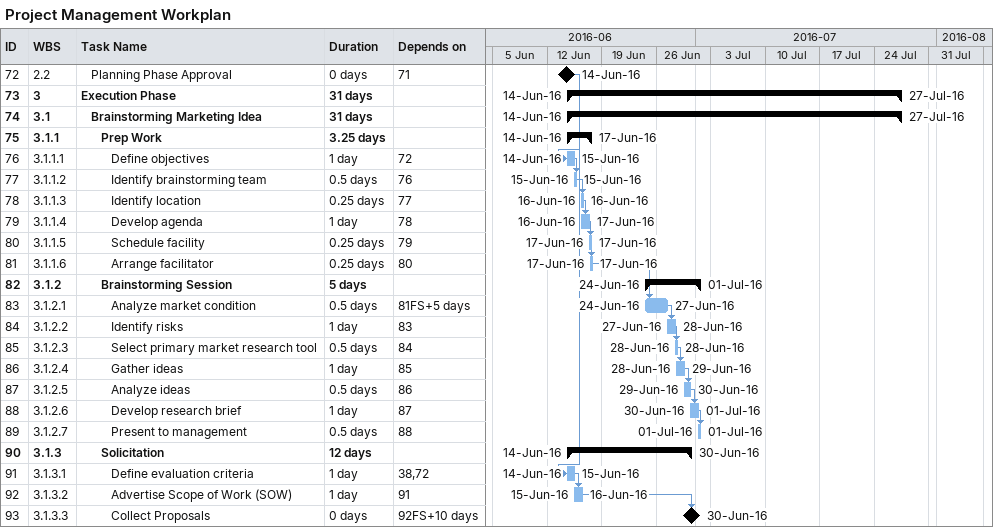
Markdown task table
Project Management Workplan

| ID | WBS | Task | Duration | Start | Finish | Predecessors |
|---|---|---|---|---|---|---|
| 72 | 2.2 | Planning Phase Approval | 0d | 2016-06-14 | 2016-06-14 | 71 |
| 73 | 3 | **Execution Phase** | 31d | 2016-06-14 | 2016-07-27 |  |
| 74 | 3.1 | **Brainstorming Marketing Idea** | 31d | 2016-06-14 | 2016-07-27 |  |
| 75 | 3.1.1 | **Prep Work** | 3.25d | 2016-06-14 | 2016-06-17 |  |
| 76 | 3.1.1.1 | Define objectives | 1d | 2016-06-14 | 2016-06-15 | 72 |
| 77 | 3.1.1.2 | Identify brainstorming team | 0.5d | 2016-06-15 | 2016-06-15 | 76 |
| 78 | 3.1.1.3 | Identify location | 0.25d | 2016-06-16 | 2016-06-16 | 77 |
| 79 | 3.1.1.4 | Develop agenda | 1d | 2016-06-16 | 2016-06-17 | 78 |
| 80 | 3.1.1.5 | Schedule facility | 0.25d | 2016-06-17 | 2016-06-17 | 79 |
| 81 | 3.1.1.6 | Arrange facilitator | 0.25d | 2016-06-17 | 2016-06-17 | 80 |
| 82 | 3.1.2 | **Brainstorming Session** | 5d | 2016-06-24 | 2016-07-01 |  |
| 83 | 3.1.2.1 | Analyze market condition | 0.5d | 2016-06-24 | 2016-06-27 | 81FS+5d |
| 84 | 3.1.2.2 | Identify risks | 1d | 2016-06-27 | 2016-06-28 | 83 |
| 85 | 3.1.2.3 | Select primary market research tool | 0.5d | 2016-06-28 | 2016-06-28 | 84 |
| 86 | 3.1.2.4 | Gather ideas | 1d | 2016-06-28 | 2016-06-29 | 85 |
| 87 | 3.1.2.5 | Analyze ideas | 0.5d | 2016-06-29 | 2016-06-30 | 86 |
| 88 | 3.1.2.6 | Develop research brief | 1d | 2016-06-30 | 2016-07-01 | 87 |
| 89 | 3.1.2.7 | Present to management | 0.5d | 2016-07-01 | 2016-07-01 | 88 |
| 90 | 3.1.3 | **Solicitation** | 12d | 2016-06-14 | 2016-06-30 |  |
| 91 | 3.1.3.1 | Define evaluation criteria | 1d | 2016-06-14 | 2016-06-15 | 38, 72 |
| 92 | 3.1.3.2 | Advertise Scope of Work (SOW) | 1d | 2016-06-15 | 2016-06-16 | 91 |
| 93 | 3.1.3.3 | Collect Proposals | 0d | 2016-06-30 | 2016-06-30 | 92FS+10d |
